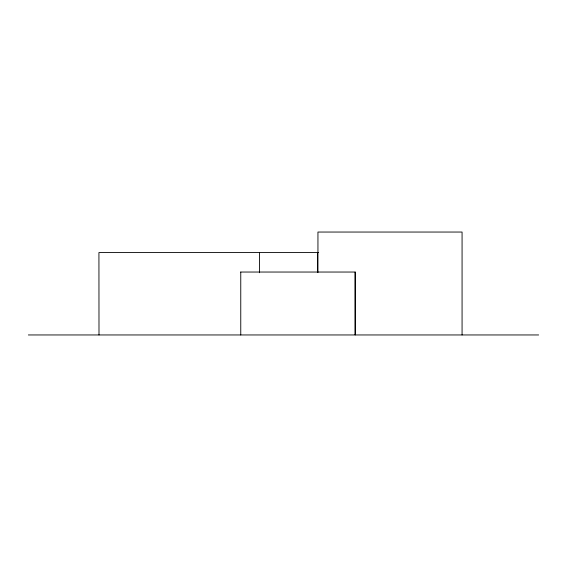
<?xml version="1.0" encoding="UTF-8"?>
<svg xmlns="http://www.w3.org/2000/svg" width="567" height="567" viewBox="0 0 567 567"><rect width="100%" height="100%" fill="white"/><g stroke="black" fill="none" stroke-linecap="round" stroke-linejoin="round"><path stroke-width="0.85" d="M318.661 252.577L98.927 252.577L98.998 334.955M240.713 272.04L355.197 272.04L355.197 334.955L355.155 272.04M28.35 334.955L538.65 334.955M462.07 334.955L462.07 232.045L317.945 232.045L317.945 272.507M317.57 252.577L317.57 272.061M259.431 252.577L259.431 272.734M240.762 272.04L240.762 334.955"/></g></svg>
